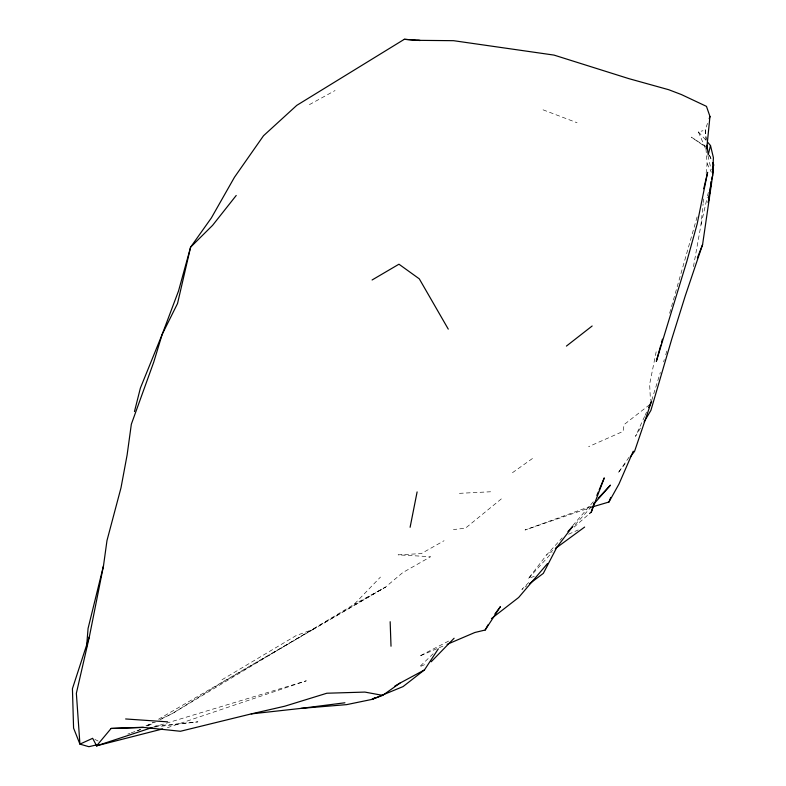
<?xml version="1.0" encoding="UTF-8"?>
<svg xmlns="http://www.w3.org/2000/svg" width="786" height="786" viewBox="0 0 786 786"><rect width="100%" height="100%" fill="white"/><g stroke="black" fill="none" stroke-linecap="round" stroke-linejoin="round"><path stroke-width="0.59" stroke-dasharray="3.93 2.95" d="M693.448 266.66L701.053 224.511L703.116 203.771M703.234 202.552L703.598 198.897M706.133 173.284L707.105 163.527L705.916 147.866M656.163 351.784L649.649 384.216L650.444 400.428M701.053 224.511L707.282 197.099M707.547 195.901L708.363 192.334M697.113 216.857L668.886 315.884M663.6 361.924L664.298 359.566M665.703 354.859L667.098 350.153M651.692 400.408L660.358 372.417M706.054 140.596L705.238 129.769L708.392 120.906M644.579 416.472L635.51 436.338L640.423 428.036M645.08 415.372L646.593 412.06M629.055 457.216L617.894 473.221L626.599 461.775M534.274 576.393L528.634 578.27L546.624 554.887L562.187 537.879M572.768 525.569L594.206 500.702M591.632 506.498L573.613 526.414M528.634 578.27L552.096 552.46M159.656 719.956L172.458 713.482L354.191 604.277L380.473 577.062M528.713 582.554L521.884 589.451L526.748 585.806M433.165 653.785L419.449 666.901L426.916 663.639M574.114 527.082L588.626 514.368M501.36 498.864L465.41 528.212L453.434 529.558M649.668 404.643L624.123 424.578L623.043 431.406L588.586 446.674M552.755 550.475L546.624 554.887M512.443 472.72L534.382 457.147M221.976 679.752L296.145 635.569L313.319 629.331L385.454 587.142L402.776 572.581L430.669 556.714L398.109 554.857L421.286 553.609L444.07 540.719M313.319 629.331L217.968 685.048L172.458 713.482L159.175 719.691M146.835 726.038L153.201 722.334M158.497 719.249L385.454 587.142L354.191 604.277M309.389 104.656L335.082 90.528M448.659 641.052L419.331 656.231L438.215 648.155M147.925 725.891L155.392 722.108M145.901 725.91L153.643 722.285M568.583 534.234L578.211 529.941M439.325 647.674L443.776 645.778M136.97 730.911L141.529 729.123M590.777 506.194L525.028 530L591.937 507.049M127.764 734.104L130.063 733.269M131.203 732.857L140.38 729.536M167.349 727.728L306.285 680.814L153.339 727.158M705.386 148.279L698.381 131.871L703.028 130.712M154.537 727.011L197.905 721.853L153.29 726.215M459.397 493.333L490.611 491.771M543.047 109.824L577.081 122.754M94.851 739.41L98.132 741.041M705.828 146.668L691.326 137.128L705.013 146.599M698.381 131.871L705.808 140.046M707.105 163.527L711.359 172.272M709.306 154.93L711.202 159.312M709.473 155.196L711.291 159.46M707.921 155.618L711.232 169.933M705.238 129.769L706.359 139.328"/><path stroke-width="1.18" d="M644.117 421.817L650.887 410.42L671.892 338.628L685.215 296.017L702.586 244.574L712.607 175.907L713.403 157.662L710.505 145.548L707.371 141.883M86.539 647.261L88.071 628.427L103.497 565.763L106.984 540.562L120.995 487.811L127.106 455.025L131.341 424.214L153.771 362.022L162.191 334.335L178.53 290.958L190.595 247.177L211.365 217.928L234.474 177.243L263.516 135.742L296.774 105.363L404.318 39.3L420.196 40.469M712.607 175.907L713.57 164.785L712.656 162.653L713.57 164.785L712.568 173.244M404.318 39.3L417.68 40.341L453.561 40.685L554.042 55.099L628.82 78.629L668.729 89.722L681.393 94.556L706.467 106.365L709.964 116.475L706.693 149.006L706.418 145.4M710.583 186.056L708.255 202.591L711.379 181.487M710.908 183.688L711.242 181.33M712.568 171.879L713.57 164.785M711.733 179.139L712.077 176.801M410.105 527.278L417.111 491.918M96.953 744.804L88.887 746.7L79.926 744.126L76.36 693.291L89.378 636.64L103.497 565.763M703.745 188.738L707.616 172.34L697.123 224.138L686.856 261.266L656.33 361.354L660.839 345.034M710.505 145.548L708.186 154.842L707.066 145.292M134.465 411.569L140.389 388.068L162.191 334.335L177.538 303.494L190.595 247.177L212.593 225.336L236.222 195.459M661.478 342.696L662.451 339.198M589.529 513.572L591.337 511.981L594 503.109M89.378 636.64L72.43 688.693L73.579 728.101L79.926 744.126L92.65 738.309L96.619 745.816L162.633 728.936M709.178 118.686L709.964 116.475M591.337 511.981L604.277 477.878L599.178 489.924M593.066 506.705L608.953 502.018L610.702 497.44M697.369 257.936L702.586 244.574M596.859 495.406L598.244 492.115M633.241 451.213L618.975 484.038L608.953 502.018M648.607 407.649L651.623 401.037L634.587 451.282L630.234 457.01M567.914 531.621L572.827 526.247L556.95 547.115L543.313 573.387L529.676 583.615M447.106 644.353L474.882 632.484L485.188 630.018L488.018 624.841M485.188 630.018L500.495 606.517L494.905 613.964M152.179 727.541L96.619 745.816L111.121 728.455L142.433 727.276L180.416 731.275L251.255 713.894L300.969 708.392L346.695 704.62L371.935 699.412L403.031 686.6L424.479 669.908L438.303 648.863M547.498 563.562L518.662 597.478L491.417 618.621M593.99 503.836L610.457 485.149L598.156 498.304M555.329 548.903L556.95 547.115M431.18 661.783L454.092 638.242M566.411 346.095L592.153 325.994M584.627 527.072L555.663 548.343M375.05 697.604L371.935 699.412L382.664 695.374L399.966 683.122L424.479 669.908M372.092 279.983L398.954 264.204L419.292 278.843L448.275 329.128M394.778 686.139L399.966 683.122M96.619 745.816L99.567 744.519M251.255 713.894L284.807 706.201L326.838 693.232L364.891 692.083L382.664 695.374M300.969 708.392L344.926 702.782M111.121 728.455L143.681 727.453M125.622 718.964L167.654 721.853M417.68 40.341L420.009 40.508M390.161 621.716L391.015 646.23"/></g></svg>
